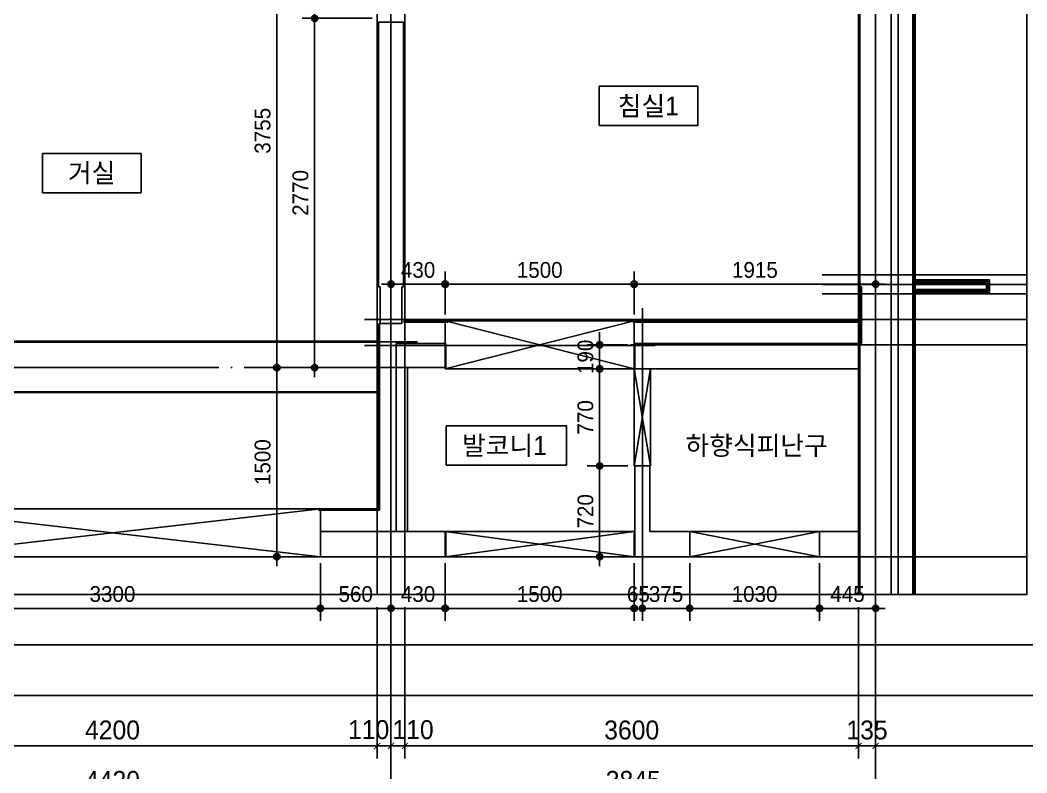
# Model space of a CAD drawing. Header units: millimetres. Extents: x 0 to 92204, y -190080 to 23760.
# Drawn here: x 76532 to 84520, y -123820 to -117851 of the extents above; entities that cross this region are included whole.
import ezdxf
from ezdxf.enums import TextEntityAlignment as Align
from ezdxf.xclip import XClip

# ---------------------------------------------------------------- set-up
doc = ezdxf.new("R2010")
doc.units = ezdxf.units.MM
doc.header["$LTSCALE"] = 100
doc.header["$XCLIPFRAME"] = 0
for name, pattern in [('AUDIT_D_220706163347-0', [0]), ('CEN', [62, 60, -1, 0, -1]), ('HIDDEN', [9.525, 6.35, -3.175])]:
    doc.linetypes.add(name, pattern=pattern)
doc.layers.get('defpoints').update_dxf_attribs({"color": 139})
for name, color, linetype in [('AA-XXXX-DIMS', 7, 'Continuous'), ('CEN_CON', 1, 'CEN'), ('CEN_WALL', 12, 'CEN'), ('CONC', 2, 'Continuous'), ('DIM', 7, 'AUDIT_D_220706163347-0'), ('ELE3_CON', 7, 'Continuous'), ('MC', 135, 'Continuous'), ('WAL', 3, 'Continuous'), ('WAL_DRY', 7, 'Continuous'), ('실명', 3, 'AUDIT_D_220706163347-0'), ('실명박스', 7, 'AUDIT_D_220706163347-0'), ('창호-open', 4, 'Continuous'), ('확장', 8, 'HIDDEN')]:
    doc.layers.add(name, color=color, linetype=linetype)
doc.layers.add('AA-XXXX-MC', color=153, linetype='AUDIT_D_220706163347-0', plot=False)
doc.styles.add('HAUD01', font='Dotum.ttf')
doc.styles.add('돋움', font='Dotum.ttf')
doc.styles.add('맑은고딕', font='malgun.ttf', dxfattribs={"width": 0.9})
doc.dimstyles.new('DIM-50', dxfattribs={"dimscale": 50, "dimtxt": 3, "dimasz": 1, "dimexe": 2, "dimexo": 2, "dimgap": 1, "dimtad": 1, "dimdec": 0, "dimzin": 0, "dimdsep": 46, "dimtxsty": '맑은고딕', "dimblk1": 'DIMDOT', "dimblk2": 'DIMDOT', "dimsah": 1, "dimcen": 0.09, "dimdle": 2, "dimclrd": 7, "dimclre": 7, "dimclrt": 3, "dimadec": 0, "dimazin": 0, "dimtfac": 1, "dimtdec": 0, "dimtix": 1, "dimtmove": 2, "dimatfit": 3, "dimldrblk": 'DIMDOT', "dimfxl": 1, "dimtolj": 1, "dimtzin": 0, "dimarcsym": 0})
doc.dimstyles.new('MCDIM-50', dxfattribs={"dimscale": 50, "dimtxt": 3, "dimasz": 1, "dimexe": 2, "dimexo": 2, "dimgap": 1, "dimtad": 1, "dimdec": 0, "dimzin": 0, "dimdsep": 46, "dimtxsty": '맑은고딕', "dimblk1": 'ARCHTICK', "dimblk2": 'ARCHTICK', "dimsah": 1, "dimcen": 0.09, "dimdle": 2, "dimclrd": 7, "dimclre": 7, "dimclrt": 3, "dimadec": 0, "dimazin": 0, "dimtfac": 1, "dimtdec": 0, "dimtix": 1, "dimtmove": 2, "dimatfit": 3, "dimldrblk": 'ARCHTICK', "dimfxl": 1, "dimtolj": 1, "dimtzin": 0, "dimarcsym": 0})
doc.dimstyles.new('내부100', dxfattribs={"dimscale": 50, "dimtxt": 2.5, "dimasz": 1, "dimexe": 2, "dimexo": 1, "dimgap": 1, "dimtad": 1, "dimdec": 0, "dimzin": 0, "dimdsep": 46, "dimtxsty": '돋움', "dimblk1": 'DIMDOT', "dimblk2": 'DIMDOT', "dimsah": 1, "dimcen": 0.09, "dimdle": 2, "dimclrd": 7, "dimclre": 7, "dimclrt": 3, "dimadec": 0, "dimazin": 0, "dimtfac": 1, "dimtdec": 0, "dimtix": 1, "dimtmove": 2, "dimatfit": 3, "dimldrblk": 'DIMDOT', "dimfxl": 1, "dimtolj": 1, "dimtzin": 0, "dimarcsym": 0})

# ---------------------------------------------------------------- blocks, each defined once
blk = doc.blocks.new('U-121A(확장)1', base_point=(300293.2, -148733.3))
at = {"layer": 'CEN_CON'}
for p, q in [((324813.2, -149000.8), (324813.2, -138365.8)), ((324813.2, -149033.3), (324813.2, -138398.3)), ((328658.2, -149033.3), (328658.2, -138398.3)), ((326713.2, -147053.3), (329263.2, -147053.3)), ((314628.2, -148733.3), (329263.2, -148733.3))]:
    blk.add_line(p, q, dxfattribs=at)
at = {"layer": 'CEN_WALL'}
for p, q in [((326808.2, -146763.3), (326808.2, -149033.3)), ((324603.2, -147058.3), (326908.2, -147058.3)), ((317448.2, -147233.3), (325023.2, -147233.3))]:
    blk.add_line(p, q, dxfattribs=at)
at = {"layer": 'CONC'}
for p, q in [((324713.2, -146593.3), (324713.2, -144493.3)), ((324913.2, -144493.3), (324713.2, -144493.3)), ((324913.2, -146593.3), (324913.2, -144493.3)), ((324713.2, -146593.3), (324726.2, -146593.3)), ((324726.2, -146593.3), (324726.2, -146883.3)), ((324900.2, -146593.3), (324900.2, -146883.3)), ((324900.2, -146593.3), (324913.2, -146593.3)), ((328546.2, -146593.3), (328533.2, -146593.3)), ((328546.2, -146593.3), (328546.2, -147043.3)), ((324726.2, -146883.3), (324900.2, -146883.3)), ((326748.2, -147043.3), (328546.2, -147043.3)), ((326748.2, -147043.3), (326748.2, -147243.3)), ((326748.2, -147243.3), (328533.2, -147243.3)), ((328533.2, -148533.3), (328533.2, -147243.3)), ((326748.2, -148013.3), (326748.2, -148733.3)), ((326868.2, -148013.3), (326748.2, -148013.3)), ((326868.2, -148013.3), (326868.2, -148533.3)), ((324253.2, -148533.3), (325248.2, -148533.3)), ((324253.2, -148533.3), (324253.2, -148733.3)), ((325248.2, -148733.3), (325248.2, -148533.3)), ((326868.2, -148533.3), (327183.2, -148533.3)), ((327183.2, -148533.3), (327183.2, -148733.3)), ((328213.2, -148533.3), (328533.2, -148533.3)), ((328213.2, -148533.3), (328213.2, -148733.3)), ((324253.2, -148733.3), (325248.2, -148733.3)), ((326748.2, -148733.3), (327183.2, -148733.3)), ((328213.2, -148733.3), (328533.2, -148733.3))]:
    blk.add_line(p, q, dxfattribs=at)
at = {"layer": 'ELE3_CON'}
for p, q in [((324253.2, -148733.3), (320953.2, -148733.3)), ((326748.2, -148733.3), (325248.2, -148733.3)), ((327183.2, -148733.3), (328213.2, -148733.3))]:
    blk.add_line(p, q, dxfattribs=at)
at = {"layer": 'MC'}
for p, q in [((324703.2, -149000.8), (324703.2, -138365.8)), ((324703.2, -149033.3), (324703.2, -138398.3)), ((328523.2, -149033.3), (328523.2, -138398.3)), ((324923.2, -149033.3), (324923.2, -143303.3)), ((324603.2, -146853.3), (329263.2, -146853.3)), ((317448.2, -147028.3), (325023.2, -147028.3))]:
    blk.add_line(p, q, dxfattribs=at)
at = {"layer": 'WAL'}
for p, q in [((324853.2, -147043.3), (325248.2, -147043.3)), ((324853.2, -148533.3), (324853.2, -147043.3)), ((325248.2, -147233.3), (325248.2, -147043.3)), ((324943.2, -147233.3), (325248.2, -147233.3)), ((324943.2, -148533.3), (324943.2, -147233.3)), ((326853.2, -148013.3), (326768.2, -148013.3))]:
    blk.add_line(p, q, dxfattribs=at)
at = {"layer": 'WAL', "ltscale": 100}
blk.add_line((324853.2, -148533.3), (324943.2, -148533.3), dxfattribs=at)
at = {"layer": 'WAL_DRY'}
for p, q in [((324713.2, -148353.3), (324713.2, -146883.3)), ((324723.2, -148363.3), (324723.2, -146883.3)), ((324913.2, -146863.3), (325263.2, -146863.3)), ((324913.2, -146873.3), (325263.2, -146873.3)), ((326733.2, -146863.3), (328533.2, -146863.3)), ((326733.2, -146873.3), (328533.2, -146873.3)), ((324238.2, -148353.3), (324713.2, -148353.3)), ((324238.2, -148363.3), (324723.2, -148363.3))]:
    blk.add_line(p, q, dxfattribs=at)
at = {"layer": '확장', "ltscale": 0.5, "const_width": 20, "flags": 128}
for points in [[(324713.2, -147028.3), (317583.2, -147028.3)], [(324713.2, -147428.3), (317583.2, -147428.3)]]:
    blk.add_lwpolyline(points, dxfattribs=at)
blk = doc.blocks.new('U-121B(확장)1', base_point=(292391.8, -178477.8))
at = {"layer": 'CEN_CON'}
blk.add_line((292696.8, -178777.8), (292696.8, -168142.8), dxfattribs=at)
at = {"layer": 'CEN_WALL'}
blk.add_line((292091.8, -173222.8), (296751.8, -173222.8), dxfattribs=at)
at = {"layer": 'CONC'}
for p, q in [((292391.8, -178477.8), (292391.8, -169032.8)), ((292641.8, -176787.8), (292641.8, -169232.8))]:
    blk.add_line(p, q, dxfattribs=at)
at = {"layer": 'MC'}
for p, q in [((292831.8, -178777.8), (292831.8, -168142.8)), ((292091.8, -173147.8), (296751.8, -173147.8)), ((292091.8, -173297.8), (296751.8, -173297.8))]:
    blk.add_line(p, q, dxfattribs=at)
at = {"layer": 'WAL_DRY'}
for p, q in [((292811.8, -176617.8), (292811.8, -169402.8)), ((292821.8, -176607.8), (292821.8, -169412.8)), ((292821.8, -173187.8), (293421.8, -173187.8)), ((292821.8, -173200.3), (293409.3, -173200.3)), ((292821.8, -173212.8), (293396.8, -173212.8)), ((292821.8, -173262.8), (293396.8, -173262.8)), ((293396.8, -173212.8), (293396.8, -173262.8)), ((293409.3, -173200.3), (293409.3, -173275.3)), ((293421.8, -173187.8), (293421.8, -173287.8)), ((292821.8, -173275.3), (293409.3, -173275.3)), ((292821.8, -173287.8), (293421.8, -173287.8))]:
    blk.add_line(p, q, dxfattribs=at)
blk = doc.blocks.new('DIMDOT')
at = {"layer": 'AA-XXXX-DIMS'}
for p, q in [((-1.5, 0), (1.5, 0)), ((0, -1.5), (0, 1.5))]:
    blk.add_line(p, q, dxfattribs=at)
for radius in [0.5, 0.25]:
    blk.add_circle((0, 0), radius, dxfattribs=at)
blk = doc.blocks.new('*D2965')
at = {"layer": 'defpoints', "color": 0, "transparency": 16777216}
for p in [(24900.6, -146165.9), (29320.6, -146165.9), (29320.6, -147765.9)]:
    blk.add_point(p, dxfattribs=at)
at = {"layer": 'DIM', "color": 7, "lineweight": -2, "transparency": 16777216}
for p, q in [((24900.6, -146265.9), (24900.6, -147865.9)), ((29320.6, -146265.9), (29320.6, -147865.9)), ((24950.6, -147765.9), (29270.6, -147765.9))]:
    blk.add_line(p, q, dxfattribs=at)
at = {"layer": 'DIM', "color": 7, "lineweight": -2, "transparency": 16777216, "xscale": 50, "yscale": 50, "zscale": 50, "rotation": 180}
blk.add_blockref('DIMDOT', (24900.6, -147765.9), dxfattribs=at)
at = {"layer": 'DIM', "color": 7, "lineweight": -2, "transparency": 16777216, "xscale": 50, "yscale": 50, "zscale": 50}
blk.add_blockref('DIMDOT', (29320.6, -147765.9), dxfattribs=at)
at = {"layer": 'DIM', "color": 3, "transparency": 16777216, "insert": (27110.6, -147640.8), "char_height": 150, "attachment_point": 5, "style": 'HAUD01'}
blk.add_mtext('\\A1;4420', dxfattribs=at)
blk = doc.blocks.new('*D2966')
at = {"layer": 'defpoints', "color": 0, "transparency": 16777216}
for p in [(29320.6, -146165.9), (33165.6, -146165.9), (33165.6, -147765.9)]:
    blk.add_point(p, dxfattribs=at)
at = {"layer": 'DIM', "color": 7, "lineweight": -2, "transparency": 16777216}
for p, q in [((29320.6, -146265.9), (29320.6, -147865.9)), ((33165.6, -146265.9), (33165.6, -147865.9)), ((29370.6, -147765.9), (33115.6, -147765.9))]:
    blk.add_line(p, q, dxfattribs=at)
at = {"layer": 'DIM', "color": 7, "lineweight": -2, "transparency": 16777216, "xscale": 50, "yscale": 50, "zscale": 50, "rotation": 180}
blk.add_blockref('DIMDOT', (29320.6, -147765.9), dxfattribs=at)
at = {"layer": 'DIM', "color": 7, "lineweight": -2, "transparency": 16777216, "xscale": 50, "yscale": 50, "zscale": 50}
blk.add_blockref('DIMDOT', (33165.6, -147765.9), dxfattribs=at)
at = {"layer": 'DIM', "color": 3, "transparency": 16777216, "insert": (31243.1, -147640.8), "char_height": 150, "attachment_point": 5, "style": 'HAUD01'}
blk.add_mtext('\\A1;3845', dxfattribs=at)
blk = doc.blocks.new('*D2967')
at = {"layer": 'defpoints', "color": 0, "transparency": 16777216}
for p in [(9105.6, -146165.9), (33165.6, -146165.9), (33165.6, -148165.9)]:
    blk.add_point(p, dxfattribs=at)
at = {"layer": 'DIM', "color": 7, "lineweight": -2, "transparency": 16777216}
for p, q in [((9105.6, -146265.9), (9105.6, -148265.9)), ((33165.6, -146265.9), (33165.6, -148265.9)), ((9155.6, -148165.9), (33115.6, -148165.9))]:
    blk.add_line(p, q, dxfattribs=at)
at = {"layer": 'DIM', "color": 7, "lineweight": -2, "transparency": 16777216, "xscale": 50, "yscale": 50, "zscale": 50, "rotation": 180}
blk.add_blockref('DIMDOT', (9105.6, -148165.9), dxfattribs=at)
at = {"layer": 'DIM', "color": 7, "lineweight": -2, "transparency": 16777216, "xscale": 50, "yscale": 50, "zscale": 50}
blk.add_blockref('DIMDOT', (33165.6, -148165.9), dxfattribs=at)
at = {"layer": 'DIM', "color": 3, "transparency": 16777216, "insert": (21135.6, -148040.8), "char_height": 150, "attachment_point": 5, "style": 'HAUD01'}
blk.add_mtext('\\A1;24060', dxfattribs=at)
blk = doc.blocks.new('_ArchTick')
at = {"color": 0, "linetype": 'ByBlock', "const_width": 0.15}
blk.add_lwpolyline([(-0.5, -0.5), (0.5, 0.5)], dxfattribs=at)
blk = doc.blocks.new('*D2981')
at = {"layer": 'defpoints', "color": 0, "linetype": 'ByBlock', "transparency": 16777216}
for p in [(25010.6, -146165.9), (29210.6, -146165.9), (29210.6, -147365.9)]:
    blk.add_point(p, dxfattribs=at)
at = {"layer": 'DIM', "color": 7, "linetype": 'ByBlock', "lineweight": -2, "transparency": 16777216}
for p, q in [((25010.6, -146265.9), (25010.6, -147465.9)), ((29210.6, -146265.9), (29210.6, -147465.9)), ((24910.6, -147365.9), (29310.6, -147365.9))]:
    blk.add_line(p, q, dxfattribs=at)
at = {"layer": 'DIM', "color": 7, "linetype": 'ByBlock', "lineweight": -2, "transparency": 16777216, "xscale": 50, "yscale": 50, "zscale": 50, "rotation": 180}
blk.add_blockref('_ArchTick', (25010.6, -147365.9), dxfattribs=at)
at = {"layer": 'DIM', "color": 7, "linetype": 'ByBlock', "lineweight": -2, "transparency": 16777216, "xscale": 50, "yscale": 50, "zscale": 50}
blk.add_blockref('_ArchTick', (29210.6, -147365.9), dxfattribs=at)
at = {"layer": 'DIM', "color": 3, "linetype": 'ByBlock', "transparency": 16777216, "insert": (27110.6, -147240.8), "char_height": 150, "attachment_point": 5, "style": 'HAUD01'}
blk.add_mtext('\\A1;4200', dxfattribs=at)
blk = doc.blocks.new('*D2982')
at = {"layer": 'defpoints', "color": 0, "linetype": 'ByBlock', "transparency": 16777216}
for p in [(29210.6, -146165.9), (29320.6, -146165.9), (29320.6, -147365.9)]:
    blk.add_point(p, dxfattribs=at)
at = {"layer": 'DIM', "color": 7, "linetype": 'ByBlock', "lineweight": -2, "transparency": 16777216}
for p, q in [((29210.6, -146265.9), (29210.6, -147465.9)), ((29320.6, -146265.9), (29320.6, -147465.9)), ((29110.6, -147365.9), (29420.6, -147365.9))]:
    blk.add_line(p, q, dxfattribs=at)
at = {"layer": 'DIM', "color": 7, "linetype": 'ByBlock', "lineweight": -2, "transparency": 16777216, "xscale": 50, "yscale": 50, "zscale": 50, "rotation": 180}
blk.add_blockref('_ArchTick', (29210.6, -147365.9), dxfattribs=at)
at = {"layer": 'DIM', "color": 7, "linetype": 'ByBlock', "lineweight": -2, "transparency": 16777216, "xscale": 50, "yscale": 50, "zscale": 50}
blk.add_blockref('_ArchTick', (29320.6, -147365.9), dxfattribs=at)
at = {"layer": 'DIM', "color": 3, "linetype": 'ByBlock', "transparency": 16777216, "insert": (29143.3, -147238), "char_height": 150, "attachment_point": 5, "style": 'HAUD01'}
blk.add_mtext('\\A1;110', dxfattribs=at)
blk = doc.blocks.new('*D2983')
at = {"layer": 'defpoints', "color": 0, "linetype": 'ByBlock', "transparency": 16777216}
for p in [(29320.6, -146165.9), (29430.6, -146165.9), (29430.6, -147365.9)]:
    blk.add_point(p, dxfattribs=at)
at = {"layer": 'DIM', "color": 7, "linetype": 'ByBlock', "lineweight": -2, "transparency": 16777216}
for p, q in [((29320.6, -146265.9), (29320.6, -147465.9)), ((29430.6, -146265.9), (29430.6, -147465.9)), ((29220.6, -147365.9), (29530.6, -147365.9))]:
    blk.add_line(p, q, dxfattribs=at)
at = {"layer": 'DIM', "color": 7, "linetype": 'ByBlock', "lineweight": -2, "transparency": 16777216, "xscale": 50, "yscale": 50, "zscale": 50, "rotation": 180}
blk.add_blockref('_ArchTick', (29320.6, -147365.9), dxfattribs=at)
at = {"layer": 'DIM', "color": 7, "linetype": 'ByBlock', "lineweight": -2, "transparency": 16777216, "xscale": 50, "yscale": 50, "zscale": 50}
blk.add_blockref('_ArchTick', (29430.6, -147365.9), dxfattribs=at)
at = {"layer": 'DIM', "color": 3, "linetype": 'ByBlock', "transparency": 16777216, "insert": (29495.6, -147238), "char_height": 150, "attachment_point": 5, "style": 'HAUD01'}
blk.add_mtext('\\A1;110', dxfattribs=at)
blk = doc.blocks.new('*D2984')
at = {"layer": 'defpoints', "color": 0, "linetype": 'ByBlock', "transparency": 16777216}
for p in [(29430.6, -146165.9), (33030.6, -146165.9), (33030.6, -147365.9)]:
    blk.add_point(p, dxfattribs=at)
at = {"layer": 'DIM', "color": 7, "linetype": 'ByBlock', "lineweight": -2, "transparency": 16777216}
for p, q in [((29430.6, -146265.9), (29430.6, -147465.9)), ((33030.6, -146265.9), (33030.6, -147465.9)), ((29330.6, -147365.9), (33130.6, -147365.9))]:
    blk.add_line(p, q, dxfattribs=at)
at = {"layer": 'DIM', "color": 7, "linetype": 'ByBlock', "lineweight": -2, "transparency": 16777216, "xscale": 50, "yscale": 50, "zscale": 50, "rotation": 180}
blk.add_blockref('_ArchTick', (29430.6, -147365.9), dxfattribs=at)
at = {"layer": 'DIM', "color": 7, "linetype": 'ByBlock', "lineweight": -2, "transparency": 16777216, "xscale": 50, "yscale": 50, "zscale": 50}
blk.add_blockref('_ArchTick', (33030.6, -147365.9), dxfattribs=at)
at = {"layer": 'DIM', "color": 3, "linetype": 'ByBlock', "transparency": 16777216, "insert": (31230.6, -147240.8), "char_height": 150, "attachment_point": 5, "style": 'HAUD01'}
blk.add_mtext('\\A1;3600', dxfattribs=at)
blk = doc.blocks.new('*D2985')
at = {"layer": 'defpoints', "color": 0, "linetype": 'ByBlock', "transparency": 16777216}
for p in [(33030.6, -146165.9), (33165.6, -146165.9), (33165.6, -147365.9)]:
    blk.add_point(p, dxfattribs=at)
at = {"layer": 'DIM', "color": 7, "linetype": 'ByBlock', "lineweight": -2, "transparency": 16777216}
for p, q in [((33030.6, -146265.9), (33030.6, -147465.9)), ((33165.6, -146265.9), (33165.6, -147465.9)), ((33030.6, -147365.9), (32980.6, -147365.9)), ((33030.6, -147365.9), (33165.6, -147365.9)), ((33165.6, -147365.9), (33215.6, -147365.9))]:
    blk.add_line(p, q, dxfattribs=at)
at = {"layer": 'DIM', "color": 7, "linetype": 'ByBlock', "lineweight": -2, "transparency": 16777216, "xscale": 50, "yscale": 50, "zscale": 50}
blk.add_blockref('_ArchTick', (33030.6, -147365.9), dxfattribs=at)
at = {"layer": 'DIM', "color": 7, "linetype": 'ByBlock', "lineweight": -2, "transparency": 16777216, "xscale": 50, "yscale": 50, "zscale": 50, "rotation": 180}
blk.add_blockref('_ArchTick', (33165.6, -147365.9), dxfattribs=at)
at = {"layer": 'DIM', "color": 3, "linetype": 'ByBlock', "transparency": 16777216, "insert": (33098.1, -147240.8), "char_height": 150, "attachment_point": 5, "style": 'HAUD01'}
blk.add_mtext('\\A1;135', dxfattribs=at)
blk = doc.blocks.new('*D1295')
at = {"layer": 'defpoints', "color": 0, "transparency": 16777216}
for p in [(75614.5, -122105.9), (78914.5, -122105.9), (78914.5, -122515.2)]:
    blk.add_point(p, dxfattribs=at)
at = {"layer": 'DIM', "color": 7, "lineweight": -2, "transparency": 16777216}
for p, q in [((75614.5, -122155.9), (75614.5, -122615.2)), ((78914.5, -122155.9), (78914.5, -122615.2)), ((75664.5, -122515.2), (78864.5, -122515.2))]:
    blk.add_line(p, q, dxfattribs=at)
at = {"layer": 'DIM', "color": 7, "lineweight": -2, "transparency": 16777216, "xscale": 50, "yscale": 50, "zscale": 50, "rotation": 180}
blk.add_blockref('DIMDOT', (75614.5, -122515.2), dxfattribs=at)
at = {"layer": 'DIM', "color": 7, "lineweight": -2, "transparency": 16777216, "xscale": 50, "yscale": 50, "zscale": 50}
blk.add_blockref('DIMDOT', (78914.5, -122515.2), dxfattribs=at)
at = {"layer": 'DIM', "color": 3, "transparency": 16777216, "insert": (77264.5, -122402.6), "char_height": 125, "attachment_point": 5, "style": '돋움'}
blk.add_mtext('\\A1;3300', dxfattribs=at)
blk = doc.blocks.new('*D1296')
at = {"layer": 'defpoints', "color": 0, "transparency": 16777216}
for p in [(78914.5, -122105.9), (79474.5, -122105.9), (79474.5, -122515.2)]:
    blk.add_point(p, dxfattribs=at)
at = {"layer": 'DIM', "color": 7, "lineweight": -2, "transparency": 16777216}
for p, q in [((78914.5, -122155.9), (78914.5, -122615.2)), ((79474.5, -122155.9), (79474.5, -122615.2)), ((78964.5, -122515.2), (79424.5, -122515.2))]:
    blk.add_line(p, q, dxfattribs=at)
at = {"layer": 'DIM', "color": 7, "lineweight": -2, "transparency": 16777216, "xscale": 50, "yscale": 50, "zscale": 50, "rotation": 180}
blk.add_blockref('DIMDOT', (78914.5, -122515.2), dxfattribs=at)
at = {"layer": 'DIM', "color": 7, "lineweight": -2, "transparency": 16777216, "xscale": 50, "yscale": 50, "zscale": 50}
blk.add_blockref('DIMDOT', (79474.5, -122515.2), dxfattribs=at)
at = {"layer": 'DIM', "color": 3, "transparency": 16777216, "insert": (79194.5, -122402.6), "char_height": 125, "attachment_point": 5, "style": '돋움'}
blk.add_mtext('\\A1;560', dxfattribs=at)
blk = doc.blocks.new('*D1297')
at = {"layer": 'defpoints', "color": 0, "transparency": 16777216}
for p in [(79474.5, -122105.9), (79904.5, -122105.9), (79904.5, -122515.2)]:
    blk.add_point(p, dxfattribs=at)
at = {"layer": 'DIM', "color": 7, "lineweight": -2, "transparency": 16777216}
for p, q in [((79474.5, -122155.9), (79474.5, -122615.2)), ((79904.5, -122155.9), (79904.5, -122615.2)), ((79524.5, -122515.2), (79854.5, -122515.2))]:
    blk.add_line(p, q, dxfattribs=at)
at = {"layer": 'DIM', "color": 7, "lineweight": -2, "transparency": 16777216, "xscale": 50, "yscale": 50, "zscale": 50, "rotation": 180}
blk.add_blockref('DIMDOT', (79474.5, -122515.2), dxfattribs=at)
at = {"layer": 'DIM', "color": 7, "lineweight": -2, "transparency": 16777216, "xscale": 50, "yscale": 50, "zscale": 50}
blk.add_blockref('DIMDOT', (79904.5, -122515.2), dxfattribs=at)
at = {"layer": 'DIM', "color": 3, "transparency": 16777216, "insert": (79689.5, -122402.6), "char_height": 125, "attachment_point": 5, "style": '돋움'}
blk.add_mtext('\\A1;430', dxfattribs=at)
blk = doc.blocks.new('*D1298')
at = {"layer": 'defpoints', "color": 0, "transparency": 16777216}
for p in [(79904.5, -122105.9), (81404.5, -122105.9), (81404.5, -122515.2)]:
    blk.add_point(p, dxfattribs=at)
at = {"layer": 'DIM', "color": 7, "lineweight": -2, "transparency": 16777216}
for p, q in [((79904.5, -122155.9), (79904.5, -122615.2)), ((81404.5, -122155.9), (81404.5, -122615.2)), ((79954.5, -122515.2), (81354.5, -122515.2))]:
    blk.add_line(p, q, dxfattribs=at)
at = {"layer": 'DIM', "color": 7, "lineweight": -2, "transparency": 16777216, "xscale": 50, "yscale": 50, "zscale": 50, "rotation": 180}
blk.add_blockref('DIMDOT', (79904.5, -122515.2), dxfattribs=at)
at = {"layer": 'DIM', "color": 7, "lineweight": -2, "transparency": 16777216, "xscale": 50, "yscale": 50, "zscale": 50}
blk.add_blockref('DIMDOT', (81404.5, -122515.2), dxfattribs=at)
at = {"layer": 'DIM', "color": 3, "transparency": 16777216, "insert": (80654.5, -122402.6), "char_height": 125, "attachment_point": 5, "style": '돋움'}
blk.add_mtext('\\A1;1500', dxfattribs=at)
blk = doc.blocks.new('*D1299')
at = {"layer": 'defpoints', "color": 0, "transparency": 16777216}
for p in [(81404.5, -122105.9), (81469.5, -122105.9), (81469.5, -122515.2)]:
    blk.add_point(p, dxfattribs=at)
at = {"layer": 'DIM', "color": 7, "lineweight": -2, "transparency": 16777216}
for p, q in [((81404.5, -122155.9), (81404.5, -122615.2)), ((81469.5, -122155.9), (81469.5, -122615.2)), ((81354.5, -122515.2), (81304.5, -122515.2)), ((81404.5, -122515.2), (81469.5, -122515.2)), ((81519.5, -122515.2), (81569.5, -122515.2))]:
    blk.add_line(p, q, dxfattribs=at)
at = {"layer": 'DIM', "color": 7, "lineweight": -2, "transparency": 16777216, "xscale": 50, "yscale": 50, "zscale": 50}
blk.add_blockref('DIMDOT', (81404.5, -122515.2), dxfattribs=at)
at = {"layer": 'DIM', "color": 7, "lineweight": -2, "transparency": 16777216, "xscale": 50, "yscale": 50, "zscale": 50, "rotation": 180}
blk.add_blockref('DIMDOT', (81469.5, -122515.2), dxfattribs=at)
at = {"layer": 'DIM', "color": 3, "transparency": 16777216, "insert": (81437, -122402.6), "char_height": 125, "attachment_point": 5, "style": '돋움'}
blk.add_mtext('\\A1;65', dxfattribs=at)
blk = doc.blocks.new('*D1300')
at = {"layer": 'defpoints', "color": 0, "transparency": 16777216}
for p in [(81469.5, -122105.9), (81844.5, -122105.9), (81844.5, -122515.2)]:
    blk.add_point(p, dxfattribs=at)
at = {"layer": 'DIM', "color": 7, "lineweight": -2, "transparency": 16777216}
for p, q in [((81469.5, -122155.9), (81469.5, -122615.2)), ((81844.5, -122155.9), (81844.5, -122615.2)), ((81419.5, -122515.2), (81369.5, -122515.2)), ((81469.5, -122515.2), (81844.5, -122515.2)), ((81894.5, -122515.2), (81944.5, -122515.2))]:
    blk.add_line(p, q, dxfattribs=at)
at = {"layer": 'DIM', "color": 7, "lineweight": -2, "transparency": 16777216, "xscale": 50, "yscale": 50, "zscale": 50}
blk.add_blockref('DIMDOT', (81469.5, -122515.2), dxfattribs=at)
at = {"layer": 'DIM', "color": 7, "lineweight": -2, "transparency": 16777216, "xscale": 50, "yscale": 50, "zscale": 50, "rotation": 180}
blk.add_blockref('DIMDOT', (81844.5, -122515.2), dxfattribs=at)
at = {"layer": 'DIM', "color": 3, "transparency": 16777216, "insert": (81657, -122402.6), "char_height": 125, "attachment_point": 5, "style": '돋움'}
blk.add_mtext('\\A1;375', dxfattribs=at)
blk = doc.blocks.new('*D1301')
at = {"layer": 'defpoints', "color": 0, "transparency": 16777216}
for p in [(81844.5, -122105.9), (82874.5, -122105.9), (82874.5, -122515.2)]:
    blk.add_point(p, dxfattribs=at)
at = {"layer": 'DIM', "color": 7, "lineweight": -2, "transparency": 16777216}
for p, q in [((81844.5, -122155.9), (81844.5, -122615.2)), ((82874.5, -122155.9), (82874.5, -122615.2)), ((81894.5, -122515.2), (82824.5, -122515.2))]:
    blk.add_line(p, q, dxfattribs=at)
at = {"layer": 'DIM', "color": 7, "lineweight": -2, "transparency": 16777216, "xscale": 50, "yscale": 50, "zscale": 50, "rotation": 180}
blk.add_blockref('DIMDOT', (81844.5, -122515.2), dxfattribs=at)
at = {"layer": 'DIM', "color": 7, "lineweight": -2, "transparency": 16777216, "xscale": 50, "yscale": 50, "zscale": 50}
blk.add_blockref('DIMDOT', (82874.5, -122515.2), dxfattribs=at)
at = {"layer": 'DIM', "color": 3, "transparency": 16777216, "insert": (82359.5, -122402.6), "char_height": 125, "attachment_point": 5, "style": '돋움'}
blk.add_mtext('\\A1;1030', dxfattribs=at)
blk = doc.blocks.new('*D1302')
at = {"layer": 'defpoints', "color": 0, "transparency": 16777216}
for p in [(82874.5, -122105.9), (83319.5, -122105.9), (83319.5, -122515.2)]:
    blk.add_point(p, dxfattribs=at)
at = {"layer": 'DIM', "color": 7, "lineweight": -2, "transparency": 16777216}
for p, q in [((82874.5, -122155.9), (82874.5, -122615.2)), ((83319.5, -122155.9), (83319.5, -122615.2)), ((82924.5, -122515.2), (83269.5, -122515.2))]:
    blk.add_line(p, q, dxfattribs=at)
at = {"layer": 'DIM', "color": 7, "lineweight": -2, "transparency": 16777216, "xscale": 50, "yscale": 50, "zscale": 50, "rotation": 180}
blk.add_blockref('DIMDOT', (82874.5, -122515.2), dxfattribs=at)
at = {"layer": 'DIM', "color": 7, "lineweight": -2, "transparency": 16777216, "xscale": 50, "yscale": 50, "zscale": 50}
blk.add_blockref('DIMDOT', (83319.5, -122515.2), dxfattribs=at)
at = {"layer": 'DIM', "color": 3, "transparency": 16777216, "insert": (83097, -122402.6), "char_height": 125, "attachment_point": 5, "style": '돋움'}
blk.add_mtext('\\A1;445', dxfattribs=at)
blk = doc.blocks.new('*D1303')
at = {"layer": 'defpoints', "color": 0, "transparency": 16777216}
for p in [(79904.5, -119945), (79474.5, -120235.9), (79904.5, -120235.9)]:
    blk.add_point(p, dxfattribs=at)
at = {"layer": 'DIM', "color": 7, "lineweight": -2, "transparency": 16777216}
for p, q in [((79474.5, -120185.9), (79474.5, -119845)), ((79904.5, -120185.9), (79904.5, -119845)), ((79524.5, -119945), (79854.5, -119945))]:
    blk.add_line(p, q, dxfattribs=at)
at = {"layer": 'DIM', "color": 7, "lineweight": -2, "transparency": 16777216, "xscale": 50, "yscale": 50, "zscale": 50, "rotation": 180}
blk.add_blockref('DIMDOT', (79474.5, -119945), dxfattribs=at)
at = {"layer": 'DIM', "color": 7, "lineweight": -2, "transparency": 16777216, "xscale": 50, "yscale": 50, "zscale": 50}
blk.add_blockref('DIMDOT', (79904.5, -119945), dxfattribs=at)
at = {"layer": 'DIM', "color": 3, "transparency": 16777216, "insert": (79689.5, -119832.4), "char_height": 125, "attachment_point": 5, "style": '돋움'}
blk.add_mtext('\\A1;430', dxfattribs=at)
blk = doc.blocks.new('*D1304')
at = {"layer": 'defpoints', "color": 0, "transparency": 16777216}
for p in [(81404.5, -119945), (79904.5, -120235.9), (81404.5, -120235.9)]:
    blk.add_point(p, dxfattribs=at)
at = {"layer": 'DIM', "color": 7, "lineweight": -2, "transparency": 16777216}
for p, q in [((79904.5, -120185.9), (79904.5, -119845)), ((81404.5, -120185.9), (81404.5, -119845)), ((79954.5, -119945), (81354.5, -119945))]:
    blk.add_line(p, q, dxfattribs=at)
at = {"layer": 'DIM', "color": 7, "lineweight": -2, "transparency": 16777216, "xscale": 50, "yscale": 50, "zscale": 50, "rotation": 180}
blk.add_blockref('DIMDOT', (79904.5, -119945), dxfattribs=at)
at = {"layer": 'DIM', "color": 7, "lineweight": -2, "transparency": 16777216, "xscale": 50, "yscale": 50, "zscale": 50}
blk.add_blockref('DIMDOT', (81404.5, -119945), dxfattribs=at)
at = {"layer": 'DIM', "color": 3, "transparency": 16777216, "insert": (80654.5, -119832.4), "char_height": 125, "attachment_point": 5, "style": '돋움'}
blk.add_mtext('\\A1;1500', dxfattribs=at)
blk = doc.blocks.new('*D1305')
at = {"layer": 'defpoints', "color": 0, "transparency": 16777216}
for p in [(83319.5, -119945), (81404.5, -120235.9), (83319.5, -120235.9)]:
    blk.add_point(p, dxfattribs=at)
at = {"layer": 'DIM', "color": 7, "lineweight": -2, "transparency": 16777216}
for p, q in [((81404.5, -120185.9), (81404.5, -119845)), ((83319.5, -120185.9), (83319.5, -119845)), ((81454.5, -119945), (83269.5, -119945))]:
    blk.add_line(p, q, dxfattribs=at)
at = {"layer": 'DIM', "color": 7, "lineweight": -2, "transparency": 16777216, "xscale": 50, "yscale": 50, "zscale": 50, "rotation": 180}
blk.add_blockref('DIMDOT', (81404.5, -119945), dxfattribs=at)
at = {"layer": 'DIM', "color": 7, "lineweight": -2, "transparency": 16777216, "xscale": 50, "yscale": 50, "zscale": 50}
blk.add_blockref('DIMDOT', (83319.5, -119945), dxfattribs=at)
at = {"layer": 'DIM', "color": 3, "transparency": 16777216, "insert": (82362, -119832.4), "char_height": 125, "attachment_point": 5, "style": '돋움'}
blk.add_mtext('\\A1;1915', dxfattribs=at)
blk = doc.blocks.new('*D1306')
at = {"layer": 'defpoints', "color": 0, "transparency": 16777216}
for p in [(81130.3, -121385.9), (81404.5, -121385.9), (81404.5, -122105.9)]:
    blk.add_point(p, dxfattribs=at)
at = {"layer": 'DIM', "color": 7, "lineweight": -2, "transparency": 16777216}
for p, q in [((81354.5, -121385.9), (81030.3, -121385.9)), ((81130.3, -122055.9), (81130.3, -121435.9)), ((81354.5, -122105.9), (81030.3, -122105.9))]:
    blk.add_line(p, q, dxfattribs=at)
at = {"layer": 'DIM', "color": 7, "lineweight": -2, "transparency": 16777216, "xscale": 50, "yscale": 50, "zscale": 50}
for p, rotation in [((81130.3, -121385.9), 90), ((81130.3, -122105.9), 270)]:
    blk.add_blockref('DIMDOT', p, dxfattribs=dict(at, rotation=rotation))
at = {"layer": 'DIM', "color": 3, "transparency": 16777216, "insert": (81017.8, -121745.9), "char_height": 125, "attachment_point": 5, "rotation": 90, "style": '돋움'}
blk.add_mtext('\\A1;720', dxfattribs=at)
blk = doc.blocks.new('*D1307')
at = {"layer": 'defpoints', "color": 0, "transparency": 16777216}
for p in [(81130.3, -120615.9), (81404.5, -120615.9), (81404.5, -121385.9)]:
    blk.add_point(p, dxfattribs=at)
at = {"layer": 'DIM', "color": 7, "lineweight": -2, "transparency": 16777216}
for p, q in [((81354.5, -120615.9), (81030.3, -120615.9)), ((81130.3, -121335.9), (81130.3, -120665.9)), ((81354.5, -121385.9), (81030.3, -121385.9))]:
    blk.add_line(p, q, dxfattribs=at)
at = {"layer": 'DIM', "color": 7, "lineweight": -2, "transparency": 16777216, "xscale": 50, "yscale": 50, "zscale": 50}
for p, rotation in [((81130.3, -120615.9), 90), ((81130.3, -121385.9), 270)]:
    blk.add_blockref('DIMDOT', p, dxfattribs=dict(at, rotation=rotation))
at = {"layer": 'DIM', "color": 3, "transparency": 16777216, "insert": (81017.8, -121000.9), "char_height": 125, "attachment_point": 5, "rotation": 90, "style": '돋움'}
blk.add_mtext('\\A1;770', dxfattribs=at)
blk = doc.blocks.new('*D1308')
at = {"layer": 'defpoints', "color": 0, "transparency": 16777216}
for p in [(81130.3, -120425.9), (81404.5, -120425.9), (81404.5, -120615.9)]:
    blk.add_point(p, dxfattribs=at)
at = {"layer": 'DIM', "color": 7, "lineweight": -2, "transparency": 16777216}
for p, q in [((81130.3, -120375.9), (81130.3, -120325.9)), ((81354.5, -120425.9), (81030.3, -120425.9)), ((81130.3, -120615.9), (81130.3, -120425.9)), ((81354.5, -120615.9), (81030.3, -120615.9)), ((81130.3, -120665.9), (81130.3, -120715.9))]:
    blk.add_line(p, q, dxfattribs=at)
at = {"layer": 'DIM', "color": 7, "lineweight": -2, "transparency": 16777216, "xscale": 50, "yscale": 50, "zscale": 50}
for p, rotation in [((81130.3, -120425.9), 270), ((81130.3, -120615.9), 90)]:
    blk.add_blockref('DIMDOT', p, dxfattribs=dict(at, rotation=rotation))
at = {"layer": 'DIM', "color": 3, "transparency": 16777216, "insert": (81017.8, -120520.9), "char_height": 125, "attachment_point": 5, "rotation": 90, "style": '돋움'}
blk.add_mtext('\\A1;190', dxfattribs=at)
blk = doc.blocks.new('*D1236')
at = {"layer": 'defpoints', "color": 0, "transparency": 16777216}
for p in [(78868.8, -117835.9), (79374.5, -117835.9), (79374.5, -120605.9)]:
    blk.add_point(p, dxfattribs=at)
at = {"layer": 'DIM', "color": 7, "lineweight": -2, "transparency": 16777216}
for p, q in [((79324.5, -117835.9), (78768.8, -117835.9)), ((78868.8, -120555.9), (78868.8, -117885.9)), ((79324.5, -120605.9), (78768.8, -120605.9))]:
    blk.add_line(p, q, dxfattribs=at)
at = {"layer": 'DIM', "color": 7, "lineweight": -2, "transparency": 16777216, "xscale": 50, "yscale": 50, "zscale": 50}
for p, rotation in [((78868.8, -117835.9), 90), ((78868.8, -120605.9), 270)]:
    blk.add_blockref('DIMDOT', p, dxfattribs=dict(at, rotation=rotation))
at = {"layer": 'DIM', "color": 3, "transparency": 16777216, "insert": (78756.2, -119220.9), "char_height": 125, "attachment_point": 5, "rotation": 90, "style": '돋움'}
blk.add_mtext('\\A1;2770', dxfattribs=at)
blk = doc.blocks.new('*D1237')
at = {"layer": 'defpoints', "color": 0, "transparency": 16777216}
for p in [(78868.8, -116915.9), (79374.5, -116915.9), (79374.5, -117835.9)]:
    blk.add_point(p, dxfattribs=at)
at = {"layer": 'DIM', "color": 7, "lineweight": -2, "transparency": 16777216}
for p, q in [((79324.5, -116915.9), (78768.8, -116915.9)), ((78868.8, -117785.9), (78868.8, -116965.9)), ((79324.5, -117835.9), (78768.8, -117835.9))]:
    blk.add_line(p, q, dxfattribs=at)
at = {"layer": 'DIM', "color": 7, "lineweight": -2, "transparency": 16777216, "xscale": 50, "yscale": 50, "zscale": 50}
for p, rotation in [((78868.8, -116915.9), 90), ((78868.8, -117835.9), 270)]:
    blk.add_blockref('DIMDOT', p, dxfattribs=dict(at, rotation=rotation))
at = {"layer": 'DIM', "color": 3, "transparency": 16777216, "insert": (78756.2, -117375.9), "char_height": 125, "attachment_point": 5, "rotation": 90, "style": '돋움'}
blk.add_mtext('\\A1;920', dxfattribs=at)
blk = doc.blocks.new('*D1244')
at = {"layer": 'defpoints', "color": 0, "transparency": 16777216}
for p in [(78568.8, -116850.9), (79374.5, -116850.9), (79374.5, -120605.9)]:
    blk.add_point(p, dxfattribs=at)
at = {"layer": 'DIM', "color": 7, "lineweight": -2, "transparency": 16777216}
for p, q in [((79324.5, -116850.9), (78468.8, -116850.9)), ((78568.8, -120555.9), (78568.8, -116900.9)), ((79324.5, -120605.9), (78468.8, -120605.9))]:
    blk.add_line(p, q, dxfattribs=at)
at = {"layer": 'DIM', "color": 7, "lineweight": -2, "transparency": 16777216, "xscale": 50, "yscale": 50, "zscale": 50}
for p, rotation in [((78568.8, -116850.9), 90), ((78568.8, -120605.9), 270)]:
    blk.add_blockref('DIMDOT', p, dxfattribs=dict(at, rotation=rotation))
at = {"layer": 'DIM', "color": 3, "transparency": 16777216, "insert": (78456.2, -118728.4), "char_height": 125, "attachment_point": 5, "rotation": 90, "style": '돋움'}
blk.add_mtext('\\A1;3755', dxfattribs=at)
blk = doc.blocks.new('*D1357')
at = {"layer": 'defpoints', "color": 0, "transparency": 16777216}
for p in [(78568.8, -120605.9), (79374.5, -120605.9), (79374.5, -122105.9)]:
    blk.add_point(p, dxfattribs=at)
at = {"layer": 'DIM', "color": 7, "lineweight": -2, "transparency": 16777216}
for p, q in [((79324.5, -120605.9), (78468.8, -120605.9)), ((78568.8, -122055.9), (78568.8, -120655.9)), ((79324.5, -122105.9), (78468.8, -122105.9))]:
    blk.add_line(p, q, dxfattribs=at)
at = {"layer": 'DIM', "color": 7, "lineweight": -2, "transparency": 16777216, "xscale": 50, "yscale": 50, "zscale": 50}
for p, rotation in [((78568.8, -120605.9), 90), ((78568.8, -122105.9), 270)]:
    blk.add_blockref('DIMDOT', p, dxfattribs=dict(at, rotation=rotation))
at = {"layer": 'DIM', "color": 3, "transparency": 16777216, "insert": (78456.2, -121355.9), "char_height": 125, "attachment_point": 5, "rotation": 90, "style": '돋움'}
blk.add_mtext('\\A1;1500', dxfattribs=at)
blk = doc.blocks.new('DIM-1108')
at = {"layer": 'DIM'}
for base, p1, p2, picture, middle in [((33165.6, -148165.9), (9105.6, -146165.9), (33165.6, -146165.9), '*D2967', (21135.6, -148040.8)), ((29320.6, -147765.9), (24900.6, -146165.9), (29320.6, -146165.9), '*D2965', (27110.6, -147640.8)), ((33165.6, -147765.9), (29320.6, -146165.9), (33165.6, -146165.9), '*D2966', (31243.1, -147640.8))]:
    dim = blk.add_linear_dim(base=base, p1=p1, p2=p2, angle=180, dimstyle='DIM-50', override={"dimscale": 50, "dimtxsty": 'HAUD01'}, dxfattribs=at)
    dim.commit()
    dim.dimension.update_dxf_attribs({"geometry": picture, "text_midpoint": middle})
at = {"layer": 'DIM', "linetype": 'ByBlock'}
for base, p1, p2, picture, middle in [((29210.6, -147365.9), (25010.6, -146165.9), (29210.6, -146165.9), '*D2981', (27110.6, -147240.8)), ((33030.6, -147365.9), (29430.6, -146165.9), (33030.6, -146165.9), '*D2984', (31230.6, -147240.8)), ((33165.6, -147365.9), (33030.6, -146165.9), (33165.6, -146165.9), '*D2985', (33098.1, -147240.8))]:
    dim = blk.add_linear_dim(base=base, p1=p1, p2=p2, angle=180, dimstyle='MCDIM-50', override={"dimtxsty": 'HAUD01'}, dxfattribs=at)
    dim.commit()
    dim.dimension.update_dxf_attribs({"geometry": picture, "text_midpoint": middle})
for base, p1, p2, picture, middle in [((29320.6, -147365.9), (29210.6, -146165.9), (29320.6, -146165.9), '*D2982', (29143.3, -147238)), ((29430.6, -147365.9), (29320.6, -146165.9), (29430.6, -146165.9), '*D2983', (29495.6, -147238))]:
    dim = blk.add_linear_dim(base=base, p1=p1, p2=p2, angle=180, dimstyle='MCDIM-50', override={"dimtxsty": 'HAUD01'}, dxfattribs=at)
    dim.commit()
    dim.dimension.update_dxf_attribs({"geometry": picture, "text_midpoint": middle, "dimtype": 128})

msp = doc.modelspace()

# ---------------------------------------------------------------- linework, layer by layer
at = {"layer": 'AA-XXXX-MC'}
msp.add_line((83894.5, -120225.9), (84520.1, -120225.9), dxfattribs=at)
at = {"layer": 'CEN_CON'}
for p, q in [((83894.5, -120425.9), (84520.1, -120425.9)), ((83924.5, -122105.9), (84520.1, -122105.9))]:
    msp.add_line(p, q, dxfattribs=at)
at = {"layer": 'defpoints'}
for points in [[(85720.1, -107830.9), (53454.5, -107830.9), (53454.5, -123605.9), (85720.1, -123605.9)], [(85320.1, -108230.9), (53854.5, -108230.9), (53854.5, -123205.9), (85320.1, -123205.9)], [(84920.1, -108630.9), (54254.5, -108630.9), (54254.5, -122805.9), (84920.1, -122805.9)], [(84520.1, -109030.9), (54654.5, -109030.9), (54654.5, -122405.9), (84520.1, -122405.9)]]:
    msp.add_lwpolyline(points, close=True, dxfattribs=at)
at = {"layer": '실명박스'}
for points in [[(81127.3, -118374.7), (81127.3, -118687.2), (81908.9, -118687.2), (81908.9, -118374.7)], [(76710, -118907.4), (76710, -119219.9), (77491.7, -119219.9), (77491.7, -118907.4)], [(79913.4, -121067.1), (79913.4, -121379.6), (80865.9, -121379.6), (80865.9, -121067.1)]]:
    msp.add_lwpolyline(points, close=True, dxfattribs=at)
at = {"layer": '창호-open'}
for p, q in [((81404.5, -120235.9), (79904.5, -120615.9)), ((79904.5, -120235.9), (81404.5, -120615.9)), ((81404.5, -121385.9), (81534.5, -120615.9)), ((81404.5, -120615.9), (81534.5, -121385.9)), ((78914.5, -121725.9), (75614.5, -122105.9)), ((75614.5, -121725.9), (78914.5, -122105.9)), ((81404.5, -121905.9), (79904.5, -122105.9)), ((79904.5, -121905.9), (81404.5, -122105.9)), ((82874.5, -121905.9), (81844.5, -122105.9)), ((81844.5, -121905.9), (82874.5, -122105.9))]:
    msp.add_line(p, q, dxfattribs=at)
for points in [[(79904.5, -120235.9), (81404.5, -120235.9), (81404.5, -120615.9), (79904.5, -120615.9)], [(81534.5, -121385.9), (81404.5, -121385.9), (81404.5, -120615.9), (81534.5, -120615.9)], [(75614.5, -121725.9), (78914.5, -121725.9), (78914.5, -122105.9), (75614.5, -122105.9)], [(79904.5, -121905.9), (81404.5, -121905.9), (81404.5, -122105.9), (79904.5, -122105.9)], [(81844.5, -121905.9), (82874.5, -121905.9), (82874.5, -122105.9), (81844.5, -122105.9)]]:
    msp.add_lwpolyline(points, close=True, dxfattribs=at)

# ---------------------------------------------------------------- block references
msp.add_blockref('DIM-1108', (50153.9, 23760))
ref = msp.add_blockref('U-121B(확장)1', (83194.5, -125200.9))
XClip(ref).set_block_clipping_path([(263851.77152699, -175682.7726251347), (293717.3338747716, -162307.7726251347)])
ref = msp.add_blockref('U-121A(확장)1', (54954.5, -122105.9))
XClip(ref).set_block_clipping_path([(299993.2395842669, -149033.311332551), (329858.8019320485, -135658.3113325509)])

# ---------------------------------------------------------------- texts
at = {"layer": '실명', "style": 'HAUD01'}
for s, p in [('침실1', (81516.7, -118528.7)), ('거실', (77099.4, -119061.4)), ('발코니1', (80375, -121222.3)), ('하향식피난구', (82375.7, -121222.3))]:
    msp.add_text(s, height=150, dxfattribs=at).set_placement(p, align=Align.MIDDLE)

# ---------------------------------------------------------------- dimensions: what is measured, and where the dimension line sits
at = {"layer": 'DIM'}
for base, p1, p2, angle, picture, middle in [((78568.8, -116850.9), (79374.5, -120605.9), (79374.5, -116850.9), 90, '*D1244', (78456.2, -118728.4)), ((78868.8, -116915.9), (79374.5, -117835.9), (79374.5, -116915.9), 90, '*D1237', (78756.2, -117375.9)), ((78868.8, -117835.9), (79374.5, -120605.9), (79374.5, -117835.9), 90, '*D1236', (78756.2, -119220.9)), ((81130.3, -120425.9), (81404.5, -120615.9), (81404.5, -120425.9), 90, '*D1308', (81017.8, -120520.9)), ((78568.8, -120605.9), (79374.5, -122105.9), (79374.5, -120605.9), 90, '*D1357', (78456.2, -121355.9)), ((81130.3, -120615.9), (81404.5, -121385.9), (81404.5, -120615.9), 90, '*D1307', (81017.8, -121000.9)), ((81130.3, -121385.9), (81404.5, -122105.9), (81404.5, -121385.9), 90, '*D1306', (81017.8, -121745.9)), ((78914.5, -122515.2), (75614.5, -122105.9), (78914.5, -122105.9), 180, '*D1295', (77264.5, -122402.6)), ((79474.5, -122515.2), (78914.5, -122105.9), (79474.5, -122105.9), 180, '*D1296', (79194.5, -122402.6)), ((79904.5, -122515.2), (79474.5, -122105.9), (79904.5, -122105.9), 180, '*D1297', (79689.5, -122402.6)), ((81404.5, -122515.2), (79904.5, -122105.9), (81404.5, -122105.9), 180, '*D1298', (80654.5, -122402.6)), ((81469.5, -122515.2), (81404.5, -122105.9), (81469.5, -122105.9), 180, '*D1299', (81437, -122402.6)), ((81844.5, -122515.2), (81469.5, -122105.9), (81844.5, -122105.9), 180, '*D1300', (81657, -122402.6)), ((82874.5, -122515.2), (81844.5, -122105.9), (82874.5, -122105.9), 180, '*D1301', (82359.5, -122402.6)), ((83319.5, -122515.2), (82874.5, -122105.9), (83319.5, -122105.9), 180, '*D1302', (83097, -122402.6))]:
    dim = msp.add_linear_dim(base=base, p1=p1, p2=p2, angle=angle, dimstyle='내부100', override={"dimscale": 50}, dxfattribs=at)
    dim.commit()
    dim.dimension.update_dxf_attribs({"geometry": picture, "text_midpoint": middle})
for base, p1, p2, picture, middle in [((79904.5, -119945), (79474.5, -120235.9), (79904.5, -120235.9), '*D1303', (79689.5, -119832.4)), ((81404.5, -119945), (79904.5, -120235.9), (81404.5, -120235.9), '*D1304', (80654.5, -119832.4)), ((83319.5, -119945), (81404.5, -120235.9), (83319.5, -120235.9), '*D1305', (82362, -119832.4))]:
    dim = msp.add_linear_dim(base=base, p1=p1, p2=p2, dimstyle='내부100', override={"dimscale": 50}, dxfattribs=at)
    dim.commit()
    dim.dimension.update_dxf_attribs({"geometry": picture, "text_midpoint": middle})

doc.saveas('drawing.dxf')
